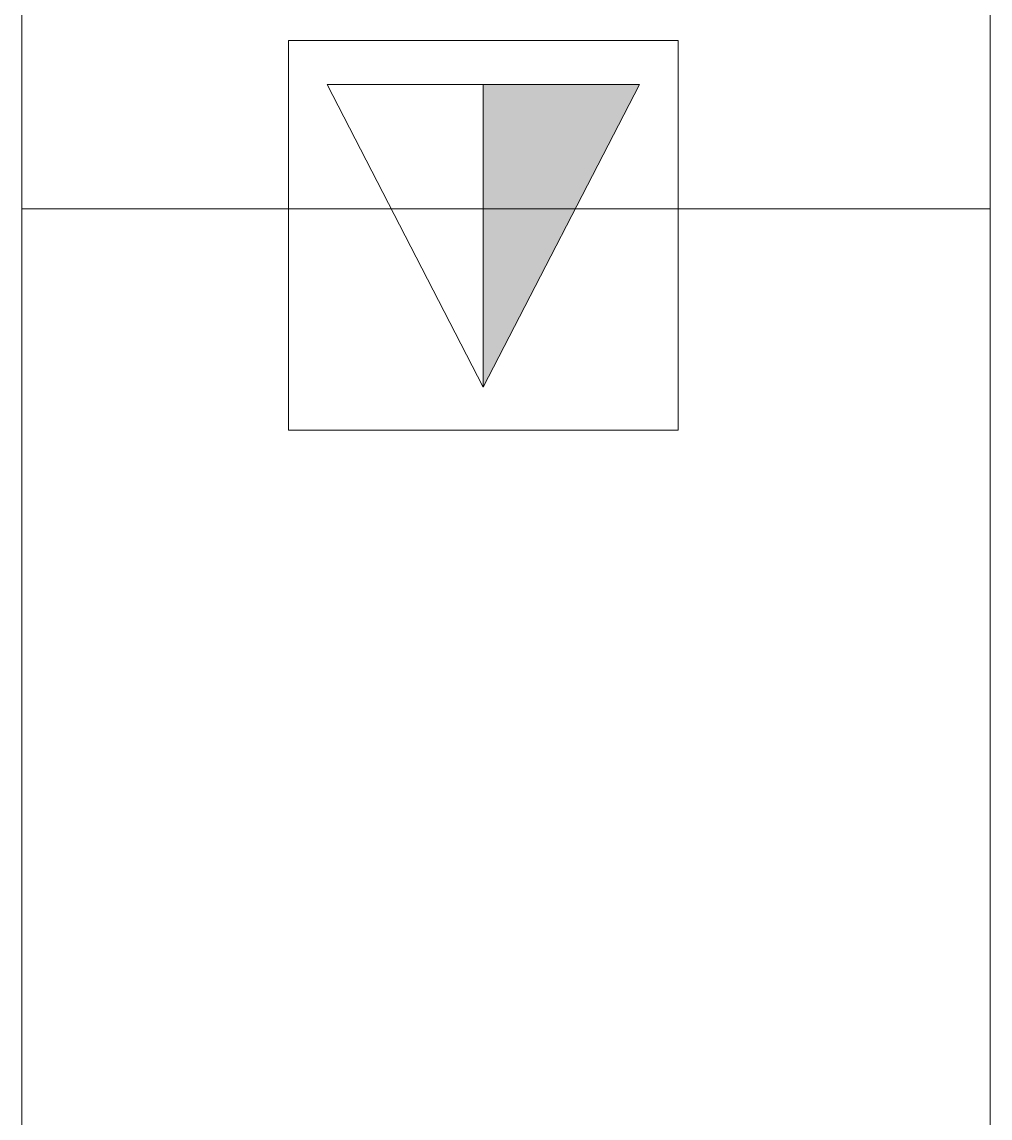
# Model space of a CAD drawing. Header units: inches. Extents: x -1106 to 1409, y -1111 to 918.
# Drawn here: x -48.83 to -12.83, y 716.52 to 757.28 of the extents above; entities that cross this region are included whole.
import ezdxf

# ---------------------------------------------------------------- set-up
doc = ezdxf.new("R2010")
doc.units = ezdxf.units.IN
doc.header["$MEASUREMENT"] = 0
doc.layers.add('A-ANNO-NOTE', color=131, linetype='Continuous', lineweight=9)
doc.layers.add('A-GENM', color=13, linetype='Continuous', lineweight=9)

# ---------------------------------------------------------------- blocks, each defined once
blk = doc.blocks.new('Generic Model Adjustable Table - Default-1794301-7TH FLOOR TELECOM UNDERFLOOR ROUTING PLAN')
at = {"layer": 'A-GENM', "color": 53}
for p, q in [((36, 18), (-36, 18)), ((-36, 18), (-36, -18)), ((-36, -18), (36, -18))]:
    blk.add_line(p, q, dxfattribs=at)
blk = doc.blocks.new('Generic Model Adjustable Table - Default-5028809-7TH FLOOR TELECOM UNDERFLOOR ROUTING PLAN')
at = {"layer": 'A-GENM', "color": 53}
for p, q in [((9, 18), (-9, 18)), ((-9, 18), (-9, 8.807)), ((9, -18), (9, 18)), ((-9, -8.89), (-9, -18)), ((-9, -18), (9, -18))]:
    blk.add_line(p, q, dxfattribs=at)
blk = doc.blocks.new('18433_1 - AEO NY - CENTRAL_rvt-1-7TH FLOOR TELECOM UNDERFLOOR ROUTING PLAN')
at = {"color": 53, "lineweight": 9, "rotation": 270}
for name, p in [('Generic Model Adjustable Table - Default-5028809-7TH FLOOR TELECOM UNDERFLOOR ROUTING PLAN', (-30.834, 759.337)), ('Generic Model Adjustable Table - Default-1794301-7TH FLOOR TELECOM UNDERFLOOR ROUTING PLAN', (-30.834, 714.337))]:
    blk.add_blockref(name, p, dxfattribs=at)

msp = doc.modelspace()

# ---------------------------------------------------------------- block references
at = {"lineweight": 5}
msp.add_blockref('18433_1 - AEO NY - CENTRAL_rvt-1-7TH FLOOR TELECOM UNDERFLOOR ROUTING PLAN', (0, 0), dxfattribs=at)

# ---------------------------------------------------------------- next in the draw order: hatches: boundary and pattern name
at = {"layer": 'A-ANNO-NOTE'}
msp.add_hatch(color=256, dxfattribs=at).paths.add_polyline_path([(-31.678, 743.708), (-31.678, 754.958), (-25.871, 754.958)], flags=0)

# ---------------------------------------------------------------- next in the draw order: linework, layer by layer
for p, q in [((-38.924, 756.591), (-38.924, 742.103)), ((-24.431, 756.591), (-38.924, 756.591)), ((-24.431, 756.591), (-24.431, 742.103)), ((-31.678, 743.708), (-31.678, 754.958)), ((-31.678, 754.958), (-25.871, 754.958)), ((-25.871, 754.958), (-31.678, 743.708)), ((-31.678, 754.958), (-31.678, 743.708)), ((-38.924, 742.103), (-24.431, 742.103))]:
    msp.add_line(p, q, dxfattribs=at)
at = {"layer": 'A-ANNO-NOTE', "lineweight": 20}
for p, q in [((-37.484, 754.958), (-25.871, 754.958)), ((-31.678, 743.708), (-37.484, 754.958)), ((-25.871, 754.958), (-31.678, 743.708))]:
    msp.add_line(p, q, dxfattribs=at)

doc.saveas('drawing.dxf')
